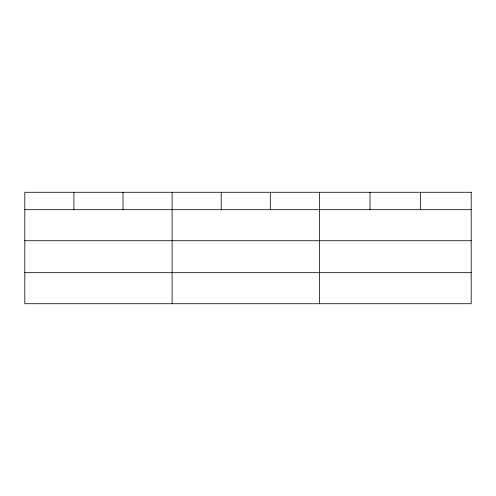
<?xml version="1.0" encoding="UTF-8"?>
<svg xmlns="http://www.w3.org/2000/svg" width="496" height="496" viewBox="0 0 496 496"><rect width="100%" height="100%" fill="white"/><g stroke="black" fill="none" stroke-linecap="round" stroke-linejoin="round"><path stroke-width="0.74" d="M24.8 209.69L471.2 209.69M24.8 240.721L471.2 240.721M24.8 272.688L471.2 272.688M420.608 192.281L420.608 209.69M370.016 192.281L370.016 209.69M319.424 192.281L319.424 303.719M270.32 192.281L270.32 209.69M221.216 192.281L221.216 209.69M172.112 192.281L172.112 303.719M123.008 192.281L123.008 209.69M73.904 192.281L73.904 209.69M471.2 192.281L24.8 192.281L24.8 303.719L471.2 303.719L471.2 192.281"/></g></svg>
